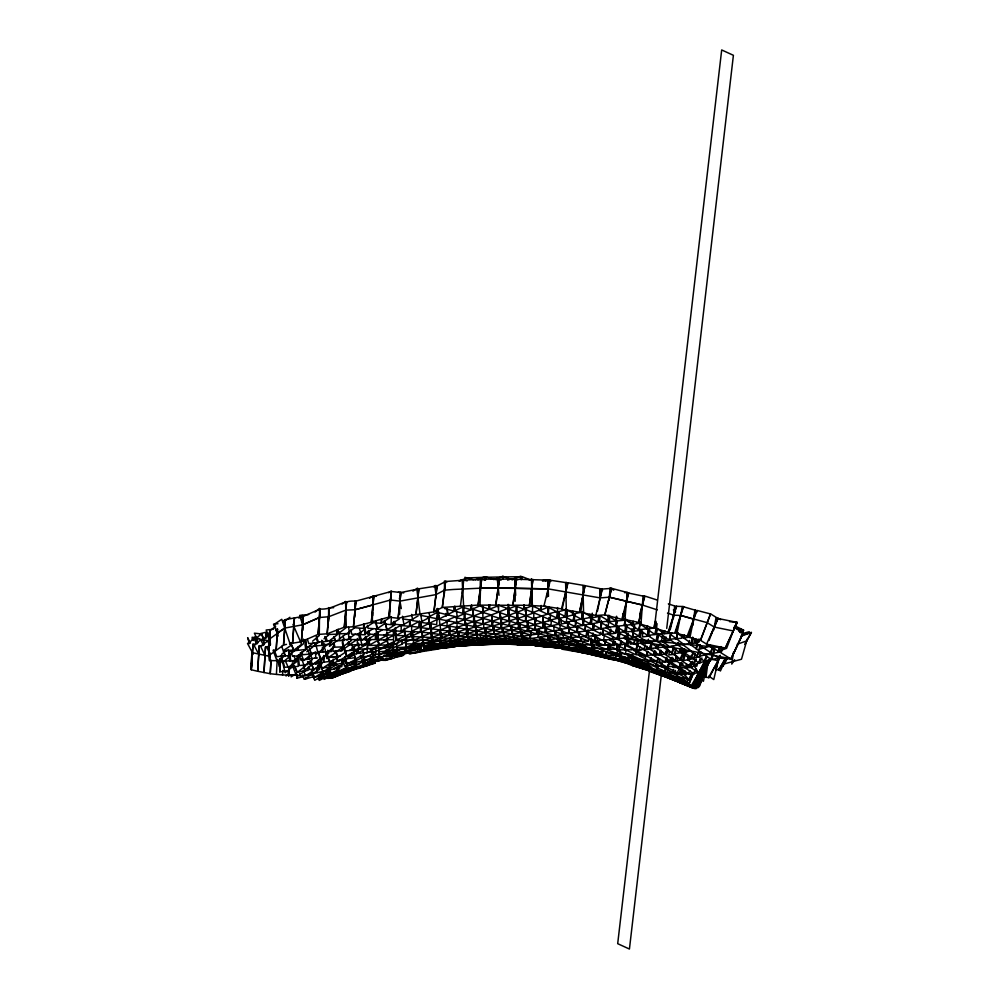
<?xml version="1.0" encoding="UTF-8"?>
<svg xmlns="http://www.w3.org/2000/svg" width="999" height="999" viewBox="0 0 999 999"><rect width="100%" height="100%" fill="white"/><g stroke="black" fill="none" stroke-linecap="round" stroke-linejoin="round"><path stroke-width="1.5" d="M378.184 657.08L378.184 660.139L374.238 661.163M393.843 641.395L393.843 644.467L402.747 640.571M411.638 631.518L411.638 635.963L420.442 632.08L420.467 621.69M473.938 615.646L473.926 621.753L464.547 619.605L464.56 613.486L464.51 619.592L455.969 622.901M455.057 617.394L464.51 619.592L464.547 613.486M476.161 630.157L476.148 634.752L467.457 637L467.457 632.404L467.42 636.987L458.553 639.148L458.566 636.088M478.159 639.16L478.159 642.207L468.631 641.808L459.69 643.381L459.677 638.811M484.802 630.943L484.802 627.896M489.81 604.845L489.81 609.427L480.494 606.181M500.012 612.3L499.999 618.418L490.771 615.609M393.556 630.381L393.531 639.71L387.425 639.685M458.042 631.505L458.029 636.101L476.773 637.861L476.81 630.219M478.821 639.198L478.958 642.245L495.791 639.772L495.804 636.713M517.17 612.487L517.157 618.606L526.148 621.603M535.214 618.369L535.202 624.387L543.056 622.377L543.081 616.358M550.412 639.51L550.412 642.557L542.145 642.794M483.241 617.682L483.229 623.738L492.457 625.874L492.482 621.341M328.571 621.366L328.634 607.579M366.046 637.337L366.034 640.396L374.55 635.227M393.756 641.296L393.731 644.367L384.802 648.276M395.479 652.247L395.467 655.307L391.108 656.53M440.084 637.699L440.072 640.709L430.681 640.521M485.489 631.343L485.464 635.913L494.043 634.065L494.08 629.495L494.08 634.153L503.496 635.801L503.521 631.218M486.238 635.739L486.226 638.798L494.917 637.312L504.408 638.673L504.433 635.614M523.938 604.67L523.901 609.153L515.122 605.794M535.189 618.618L535.152 624.75L526.123 621.653M553.758 643.256L553.733 646.303L534.84 644.517M393.731 641.308L393.706 644.367L387.662 644.567M410.302 620.204L410.264 626.161L418.831 621.665M515.159 601.323L515.347 578.933L517.844 579.895M540.571 637.499L540.546 640.571L550.299 642.694L550.324 639.622M384.952 653.284L375.836 654.445L375.911 648.426M523.888 604.67L523.851 609.153L531.618 605.968L531.805 579.108L529.22 580.169M548.164 591.932L548.264 579.72L550.986 581.143M557.579 607.567L557.529 612.137L548.026 607.192M493.231 625.849L493.181 630.431L502.472 632.33L502.522 627.747M501.648 623.563L501.598 628.109L510.839 630.319L510.889 625.774M508.004 607.966L507.879 615.609L515.846 612.662L516.021 606.555M518.069 617.569L518.006 623.601L527.085 626.385L527.135 621.865M592.832 640.384L592.794 644.892L600.749 644.917M505.282 637.787L505.244 640.846L514.96 642.032M348.389 642.02L348.351 645.092L357.317 644.655L357.417 638.511M458.391 636.013L458.354 639.06L467.769 639.622L467.819 636.575M477.31 637.237L477.272 640.297L468.394 641.845M395.317 652.122L395.279 655.232L404.133 652.822M457.242 627.609L457.18 632.155L475.886 634.577L475.936 631.543M511.913 626.585L511.8 634.19L520.092 632.667L520.142 629.632M540.422 637.387L540.372 640.446L532.105 641.008M554.944 632.542L554.895 635.626L564.497 638.698M458.266 631.53L458.279 639.123L448.863 638.548M474.55 620.491L474.438 626.56L483.728 628.396L492.195 625.936L492.282 621.378M493.131 625.811L493.044 630.394L484.515 632.517M522.465 636.238L522.415 639.285L532.042 641.021L523.464 641.545L513.823 640.072L513.886 637.012M543.394 641.608L543.344 644.667L534.64 644.542M337.462 630.069L337.387 634.64L329.32 640.896M447.04 624.587L447.102 621.59M483.728 628.396L483.803 623.838M525.986 615.297L525.874 621.316L533.741 618.993L533.853 612.974M508.878 614.897L508.741 620.941L517.794 623.651L517.932 617.594M523.576 638.486L523.426 641.558L533.154 643.081L541.583 642.844L541.683 639.785M465.097 618.556L464.96 624.612L473.526 621.603M502.385 627.659L502.285 632.217L510.626 630.357L510.726 625.799M542.857 616.608L542.719 622.739L533.691 619.343M588.411 630.257L588.274 636.238L596.066 635.489M440.259 640.446L440.184 643.506L432.692 645.429M449.75 640.409L449.675 643.468L440.184 643.506L440.297 640.459L440.334 643.531L449.338 641.296M471.728 605.019L471.615 609.502L480.032 605.744L480.694 578.858L477.872 580.119M473.676 615.534L473.538 621.69L482.842 623.851L482.992 617.757L482.767 623.826L491.183 621.078M554.857 630.981L554.745 635.601L545.379 632.704M391.308 616.783L391.108 624.175L399.463 618.881M508.828 614.997L508.678 621.103L516.72 618.568M532.629 605.219L532.442 612.662L540.159 609.84M562.787 631.106L562.712 634.103L570.641 633.154M365.06 630.232L364.935 634.777L355.681 634.477M393.643 644.605L393.569 647.652L402.535 644.055M399.588 614.435L400.187 592.257M364.086 624.113L363.961 628.671L372.427 623.214L372.527 620.179M410.027 620.229L409.852 626.198L419.268 627.235L419.443 621.266M457.043 624.637L456.93 632.205L465.584 629.358M523.451 638.511L523.364 641.57L505.993 642.582M372.664 615.621L372.752 612.587M372.889 608.029L373.251 595.879L369.605 598.226M456.231 627.759L464.822 624.612L464.997 618.543M492.132 621.428L491.995 625.998L501.211 628.171L509.515 626.011L509.652 621.44M518.881 622.502L518.693 628.621L509.527 626.111M419.43 621.478L419.23 627.547L410.577 631.805M474.375 620.479L474.188 626.535L464.822 624.625M498.688 604.657L498.439 612.137L506.555 608.953M446.041 616.333L446.153 613.324M524.487 640.234L524.375 643.294L533.041 643.094L543.006 644.68L543.106 641.62M354.895 614.285L355.394 600.674M440.047 640.421L439.935 643.468L430.482 643.556M458.566 638.373L458.454 641.408L448.976 641.121M489.298 604.82L489.135 609.39L480.781 612.749M634.565 625.149L634.328 631.218L642.12 630.219M401.323 625.037L401.074 631.081L409.627 626.423L409.877 620.379M456.893 627.522L456.718 632.042L447.377 630.918M517.694 617.644L517.445 623.713L525.437 621.478L525.686 615.396M626.698 625.911L626.46 631.942L634.278 631.093L634.465 626.56M364.885 629.507L364.685 634.178L373.077 628.708M489.223 604.807L489.035 609.39L497.415 606.106M512.499 637.587L522.09 639.385L522.202 636.313L521.977 639.385L530.307 638.561L530.432 635.489L530.219 638.536L539.872 640.559L540.009 637.487M550.486 614.273L550.224 620.242L559.428 624.138L559.69 618.169M498.014 592.37L498.613 578.646L495.804 579.732M524.35 640.247L524.213 643.319L514.423 642.12M548.039 635.139L547.814 639.735L538.299 637.474L530.244 638.548L520.704 636.45L520.929 631.743M530.244 638.548L530.382 635.476M541.47 639.81L541.321 642.869L531.568 641.083M542.957 641.633L542.819 644.692L552.959 646.365L553.109 643.306M558.379 612.674L558.104 618.831L567.295 623.064M618.843 626.673L618.568 632.667L628.084 638.011M365.447 636.563L365.297 639.685L356.193 639.735M381.606 618.856L381.393 623.276L372.177 622.677L373.376 596.153L376.461 596.353M538.548 632.891L538.336 637.499L538.523 632.879M628.146 636.513L628.296 633.516M409.79 620.304L409.503 626.323L400.124 625.386M462.987 607.367L462.699 613.398L471.128 609.665L471.353 605.144L471.091 609.74L461.725 606.967M462.412 593.356L463.111 579.732L467.145 580.918M509.403 621.428L509.165 625.986L517.27 623.751L517.582 617.657M410.864 633.291L410.701 636.313L401.848 640.234M549.65 639.647L549.487 642.732L559.502 644.979L559.665 641.907M354.657 617.22L355.544 600.774M363.748 623.913L363.511 628.396L354.096 627.697M381.518 618.918L381.281 623.351L389.573 617.769L391.021 591.108L388.636 592.719M545.054 628.034L544.805 632.654L535.539 629.72L527.584 631.38L527.822 626.76L527.484 631.368L518.231 628.708L518.481 624.1M270.167 630.419L268.768 655.918L269.68 660.701L270.092 653.209M277.235 659.29L276.411 674.4L270.279 673.738L271.016 660.127L270.192 673.701L257.705 671.266L259.278 645.641L261.775 646.166M297.665 675.124L282.58 674.974L282.829 670.441M412.175 645.441L412 648.426L421.441 647.639L421.615 644.655L421.166 649.113L411.613 650.087L420.654 647.752M583.404 611.513L582.991 618.955L590.996 617.295M288.798 675.262L289.048 670.716M329.67 643.381L329.495 646.39L337.637 640.234M498.251 607.867L498.426 604.832M547.827 636.75L547.652 639.822L557.442 642.332L557.717 637.712M565.496 597.702L566.371 582.367M593.93 623.975L593.593 629.919L584.253 625.274M265.497 646.94L263.986 672.577L265.522 646.952L267.994 647.389M297.14 675.162L296.965 678.184L303.996 676.523M327.959 627.147L329.133 607.879L333.703 607.667M336.9 629.695L336.626 634.14L327.51 634.552M636.813 651.773L636.625 654.795L644.218 655.444M666.083 637.075L665.896 640.022L657.704 634.34M288.174 670.941L279.745 671.852L279.62 658.928M279.745 671.852L280.582 658.353M297.078 675.162L296.89 678.184L296.79 674.337M402.098 640.546L401.898 643.506L410.851 639.909M593.793 623.975L593.381 629.919L601.048 628.621L601.573 621.191L601.148 628.633L610.614 633.603L610.901 629.133M255.544 644.755L253.022 644.155L251.323 669.78L257.605 671.266L259.328 645.641M601.585 621.203L601.073 628.646L608.841 627.36M269.955 653.171L269.43 660.639L278.234 660.664L279.146 666.395M375.224 651.573L375.012 654.545L372.015 654.957M392.807 652.16L401.773 649.125L392.532 650.062L393.019 644.105M437.3 615.646L436.663 624.662L427.21 623.226M630.519 641.158L630.307 644.155L637.462 643.556L637.687 640.559M253.084 644.155L251.211 669.792L251.448 667.157M594.33 645.304L594.118 648.314L585.951 647.764M597.564 637.412L597.352 640.384L605.157 640.072M642.807 632.292L642.482 636.912L649.912 635.938M633.428 621.478L633.204 624.45L641.058 622.839L643.069 596.128M535.489 625.112L535.139 629.72L543.019 628.021L543.493 621.865L543.019 627.971L533.866 624.762M551.398 619.83L550.948 625.811L558.841 624.188L559.303 618.194M612.949 636.5L612.724 639.485L620.154 638.698M251.074 663.898L252.135 650.324L251.361 667.157L252.535 652.072M527.484 626.648L527.122 631.218L536.413 633.841L536.775 629.27M548.926 606.605L548.339 614.098L557.517 618.319L557.991 612.325M594.255 645.304L594.03 648.314L602.085 648.776M600.049 616.296L599.587 622.24L607.817 621.128L608.279 615.184M356.98 650.836L356.73 653.833L352.31 654.308M393.356 644.03L392.882 649.949L386.763 650.499M609.103 600.262L610.089 587.912L613.723 590.209M616.708 616.395L616.333 621.028L607.867 615.696M357.055 649.2L356.68 653.671L365.372 649.013M392.794 644.392L392.532 647.389L386.163 649.999M582.542 648.463L582.292 651.56L571.44 649.213M625.162 622.614L625.536 618.156M633.89 626.361L633.516 630.819L624.912 625.586M411.725 645.516L411.463 648.513L420.517 645.866M535.352 624.987L534.952 629.557L525.749 626.573M592.045 617.919L591.533 623.913L600.761 628.771L601.41 621.266M593.568 623.963L593.044 629.907L602.622 634.615L603.146 628.671M615.309 641.845L615.047 644.842L622.627 644.592M627.272 592.794L624.899 619.542L632.929 624.462L633.204 621.49M618.319 626.573L617.782 632.517L625.549 631.693L626.098 625.736M637.387 640.471L637.112 643.443L644.168 642.744M610.089 646.078L609.815 649.063L617.619 649.313L618.031 644.817M563.548 633.591L563.124 638.061L571.166 637.537L579.108 636.863L579.532 632.392M577.872 626.173L577.31 632.167L567.857 628.159L568.419 622.165L567.657 628.196L559.777 629.52L560.239 625.012M561.888 629.657L561.45 634.153L571.116 637.662L571.553 633.166M591.595 641.183L591.158 645.629L601.673 649.5M585.664 624.987L585.089 630.931L592.869 629.907L593.443 623.963M612.612 636.463L612.325 639.435L602.484 634.627L603.059 628.683L602.285 634.627L609.84 633.578L610.164 630.606M576.061 622.19L575.611 626.66L583.453 625.287L584.053 619.33M566.945 616.395L566.346 622.302L574.263 620.579L574.862 614.685M664.847 630.794L664.535 633.766L671.915 633.016M673.426 618.144L674.637 606.256M565.809 608.816L565.022 616.321L555.844 611.85M573.089 638.473L572.764 641.483L580.831 641.308L581.143 638.249L580.869 641.258L591.058 644.917L591.695 638.898M616.371 616.42L615.871 621.053L624.5 620.254M577.709 626.198L577.06 632.192L584.865 631.106L585.352 626.598M581.156 638.286L580.831 641.308L588.748 640.883L589.085 637.886M626.148 604.807L627.472 592.444L624.587 592.707M568.206 622.202L567.544 628.209L558.254 624.263M625.699 643.593L625.037 649.6L635.764 654.67L636.263 650.162M484.69 579.82L485.039 576.76L475.124 579.882M608.766 621.353L608.104 627.285L616.171 626.373L616.808 620.441L616.221 626.361L607.267 621.103M579.757 646.69L579.408 649.762L568.781 647.315L569.105 644.268L568.781 647.315L576.96 647.664M616.845 620.441L616.171 626.373L632.479 624.437L632.829 621.478M558.716 641.87L558.366 644.942L568.693 647.352L569.055 644.293M647.165 646.39L646.815 649.4L653.496 648.776M649.6 669.517L617.694 943.68L629.432 949.05L661.326 674.887M654.82 624.6L721.69 49.95L733.403 55.307L666.733 628.421M548.488 606.693L547.602 614.235L538.523 610.089M569.705 627.247L568.993 633.254L578.658 637.025L586.55 636.313L587.262 630.319M580.981 638.498L580.619 641.558L570.741 638.049M616.033 617.956L615.671 621.053L607.067 621.828M568.993 644.318L568.631 647.402L560.214 646.877M657.08 623.688L656.543 628.134L664.173 633.703L664.535 630.731M620.354 650.474L619.979 653.496L627.784 654.083M460.439 606.106L463.748 580.194L481.593 579.208L478.234 605.057L442.32 607.454L445.566 581.518L463.748 580.169M658.553 633.566L657.604 640.996L650.586 641.932M582.941 641.82L582.554 644.83L590.609 644.967L591.396 638.935M569.53 627.285L568.743 633.316L576.598 632.28L577.41 626.248M616.62 620.441L615.846 626.385L624.825 631.643L625.811 624.225M619.967 632.667L619.18 638.586L626.585 637.799L626.972 634.84M692.881 625.287L694.867 610.127L697.364 611.763M699.188 639.285L698.788 642.32L692.544 638.236M567.732 623.776L567.132 628.296L574.974 626.91L575.786 620.866M625.424 643.593L624.625 649.6L632.255 649.887M547.077 597.077L549.363 580.182L516.458 579.233L512.912 605.182L529.345 605.357L532.942 579.408L529.433 605.469L545.841 606.281M572.939 611.201L572.539 614.173L580.744 612.399L584.378 585.576M705.943 677.509L707.941 662.599M548.938 617.507L548.526 620.541L556.443 618.568L557.267 612.499M578.97 632.617L578.346 637.15L588.236 640.971L588.648 637.949M617.444 644.83L616.833 649.325L606.405 644.892M574.4 614.835L573.563 620.804L581.468 619.03L582.517 611.55M614.622 641.196L613.998 645.654L603.846 641.021M617.27 645.804L616.645 650.274L627.36 654.932M649.562 629.32L648.726 635.264L656.256 634.44L657.105 628.496M502.897 579.395L503.346 576.323L493.868 579.495M589.86 614.373L589.435 617.37L598.364 622.34L599.225 616.371M598.763 641.87L598.326 644.867L606.206 644.892M733.491 652.16L731.755 664.098L734.665 659.69M586.913 630.394L586.038 636.438L576.373 632.33M739.822 632.105L740.259 629.12L738.81 631.331M520.454 579.233L520.904 576.173L511.763 579.308M569.293 627.472L568.381 633.591L558.903 629.87M574.263 614.872L573.364 620.866L582.529 625.411L590.347 623.913L591.258 617.919M639.76 646.765L639.31 649.75L646.203 649.25L646.653 646.278M693.356 637.574L692.444 643.581L698.451 642.145L698.9 639.148M681.917 649.637L681.455 652.622L690.396 658.928L690.858 655.943M484.965 579.807L485.439 576.748L493.981 579.52M656.942 628.446L656.006 634.365L663.536 633.691L663.998 630.731M604.32 635.589L603.621 640.047L611.213 639.435M669.567 650.511L668.843 654.944L674.999 654.295L675.724 649.85M574.088 614.922L573.101 620.941L563.948 616.408M664.385 638.074L663.898 641.033L671.066 640.421M591.021 618.094L589.997 624.188L597.877 622.689L598.651 618.119M658.091 633.591L656.818 641.046L665.771 647.252M621.64 641.47L621.128 644.442L628.471 644.005L628.995 641.033M603.583 649.125L603.046 652.172L594.917 651.336M675.649 649.088L674.849 653.608L680.993 652.759L681.793 648.239M642.981 640.659L642.444 643.618L649.475 642.844M597.564 653.796L605.806 654.969L606.368 651.91L605.894 654.907L613.96 656.006M667.107 658.341L666.558 661.4L672.714 661.226L673.264 658.166M608.816 645.504L607.991 649.974L618.731 654.27M617.057 627.347L615.983 633.191L608.391 634.265M632.142 628.683L631.605 631.618L640.371 637.025L641.445 631.143M606.393 651.823L605.831 654.869L594.742 651.373M681.68 648.164L680.831 652.659L687.025 651.61M595.953 636.7L595.117 641.096L585.189 636.863M713.673 630.119L716.008 617.919M700.336 644.68L699.437 649.238L705.506 647.514M692.782 637.412L691.595 643.344L685.289 644.555M597.452 611.163L601.96 589.06L584.952 585.664L579.595 612.212L596.54 615.584M633.478 633.503L632.579 637.911L625.149 638.673M633.466 658.266L632.854 661.313L640.734 662.612M656.256 652.21L655.644 655.207L661.975 654.62M682.454 606.555L677.022 633.166L684.078 638.074L690.047 636.95L695.491 610.364M684.078 638.074L684.69 635.127M684.989 654.62L683.778 660.476L689.335 659.552L689.947 656.618M597.627 642.632L597.002 645.579L607.504 649.8L608.441 645.379M647.577 625.761L646.965 628.721L654.957 628.059L656.206 622.165M699.138 649.637L700.074 645.229M700.649 669.655L705.207 668.893L707.317 663.536M640.634 622.352L639.06 629.757L656.043 640.908L657.642 633.503M645.504 657.217L644.892 660.114L629.295 658.091L629.944 655.057M591.47 648.9L592.095 645.966M656.78 662.562L656.156 665.459L663.548 666.545M659.914 659.103L659.278 662.1L665.796 662.037L666.758 657.542M606.768 624.912L606.143 627.809L615.421 632.991L616.995 625.761M644.305 596.153L638.561 622.802L646.828 628.758L647.464 625.799M707.08 664.51L703.408 681.281L700.936 679.77M633.391 632.592L632.392 637.037L623.151 631.63M641.146 630.244L639.81 636.163L632.392 637.037L633.329 632.604M666.495 658.079L665.821 661.088L676.785 667.332M740.321 632.13L740.996 629.158L734.115 628.059M593.006 632.979L592.345 635.876L600.049 635.102L600.711 632.217M647.327 625.836L646.665 628.808L654.77 634.39L656.106 628.458M619.093 631.443L617.357 639.023L607.654 633.965M684.365 635.089L683.703 638.036L691.133 643.244L692.482 637.35M605.694 640.584L604.645 645.129L612.412 645.079L613.461 640.521M620.941 640.809L619.917 645.217L609.802 640.222M668.131 668.968L667.432 671.99L674.837 673.463L675.536 670.441M718.943 657.205L713.786 679.557L709.228 676.423M485.364 580.169L486.038 577.297L504.058 576.898M658.853 644.805L658.166 647.739L648.788 641.67M640.384 622.414L638.623 629.857L646.453 628.87L647.165 625.886M656.306 663.099L655.594 666.108L644.293 660.801M595.604 635.189L594.205 641.033L604.395 645.391L605.444 641.021M655.856 622.09L654.445 627.959L669.455 632.767M485.427 580.157L486.126 577.26L467.457 577.909M648.588 661.276L647.889 664.185L636.588 659.24M670.167 629.845L675.873 606.368L668.343 603.883M714.834 648.751L713.736 653.284L721.603 651.673L722.352 648.638M682.579 669.417L681.505 673.801L674.737 672.814M627.971 659.702L627.247 662.637L610.302 658.94M715.958 669.78L718.98 657.717M624.974 635.489L624.238 638.386L634.04 643.905L634.777 641.008M655.606 651.685L654.47 656.168L665.022 661.962L666.171 657.479M695.217 653.683L694.118 657.991L699.962 656.505L700.699 653.633M671.178 633.428L669.667 639.31L677.697 645.304L678.446 642.369L677.634 645.304L684.24 644.38M689.11 656.743L688.348 659.69L693.93 658.478L695.079 654.058M619.018 630.381L616.77 638.973L626.81 644.305L627.934 640.009M641.683 640.496L640.908 643.431L650.686 649.325L651.847 644.929M677.996 657.404L677.21 660.376L682.854 659.765L684.44 653.821M626.323 649.874L625.174 654.183L632.904 654.795M521.103 579.582L521.878 576.698L504.333 576.898M662.112 631.48L661.313 634.402L669.155 640.159L670.741 634.328M672.14 657.255L670.928 661.725L676.81 661.413M616.62 654.432L615.421 658.828L604.158 655.169M700.948 651.76L699.712 656.243L706.093 654.632M621.053 654.258L620.254 657.155L628.146 658.179L628.945 655.282M661.563 651.46L660.751 654.42L666.982 653.97L668.219 649.537M634.615 640.434L633.791 643.406L643.93 649.225L645.179 644.767M670.941 633.403L669.318 639.26L676.298 638.636L677.934 632.779L676.198 638.673L683.828 644.392M707.005 665.009L705.207 668.893M747.227 638.96L741.495 659.228L722.364 664.447M682.854 663.498L681.63 667.819L687.162 667.582L687.986 664.697M640.671 629.32L638.623 636.425L647.652 642.095L648.476 639.248M676.261 606.356L668.668 632.817L676.123 638.698L677.821 632.817M714.31 648.501L713.036 652.959L705.906 654.507M679.957 649.338L679.108 652.26L671.665 646.965M639.785 613.985L644.992 596.091L657.217 600.037M655.631 620.779L653.446 628.234L637.187 622.926M687.724 664.972L686.862 667.906L692.032 667.245M618.006 649.612L616.695 654.008L627.659 658.416L628.97 654.008M620.629 654.445L619.755 657.379L630.993 661.638L632.305 657.242M688.473 656.73L687.587 659.677L696.803 666.246L697.689 663.299M627.335 640.084L626.023 644.392L636.425 650.112L638.186 644.355M662.737 636.301L661.413 640.646L669.904 646.84M652.01 642.544L650.212 648.426L656.842 647.814M398.276 641.233L397.377 644.143L392.794 644.268M521.328 579.557L522.215 576.673L530.731 580.057M652.871 668.831L651.947 671.79L629.145 664.323M685.489 649.238L684.565 652.16L690.846 650.961M681.518 669.53L680.107 673.95L686.325 674.575M651.373 657.866L650.461 660.714L657.504 661.188L658.428 658.329M682.941 635.202L681.992 638.174L675.486 638.885M674.175 647.34L672.227 653.234L663.049 647.065M649.587 667.507L648.601 670.441L640.034 667.906M701.261 680.943L706.518 665.297M663.823 644.33L662.874 647.14L656.281 647.914M702.609 668.006L695.641 688.673L683.928 684.078M647.602 652.372L646.603 655.319L653.271 654.932L654.77 650.511M698.064 673.264L693.081 687.999L683.903 684.04M654.645 650.824L653.209 655.044L642.844 649.2M637.662 644.28L635.651 649.999L646.253 655.719L647.764 651.435M639.984 652.584L638.973 655.444L646.203 655.794M647.727 651.485L646.178 655.856L656.88 661.326L657.891 658.453M656.955 645.204L655.956 648.014L665.584 654.058L667.582 648.426M651.198 643.181L649.175 648.913L659.19 654.795L660.714 650.499M660.801 650.174L659.303 654.37L669.68 660.564L670.691 657.767M666.545 667.682L664.997 671.99L657.255 670.304M698.513 687.562L708.553 659.565M650.774 657.929L649.75 660.789L660.951 666.333L661.987 663.461L660.888 666.171L672.627 672.277L673.676 669.442M699.65 686.013L709.203 659.402M669.817 661.5L667.694 667.344L660.814 666.683M719.73 667.482L718.843 669.917L725.674 657.954L718.968 669.917L716.271 669.63M666.545 667.382L665.009 671.603L677.11 677.584M695.604 639.26L694.567 642.095L702.509 647.277M657.492 670.354L656.455 673.151L668.381 677.971M692.881 661.201L690.721 666.995L695.566 665.933M673.701 647.227L671.515 653.059L681.043 659.44L683.778 652.147M689.572 640.521L688.523 643.319L696.403 648.788L697.989 644.58M669.692 661.4L667.519 667.195L656.48 661.463M695.704 638.723L694.617 641.633L700.624 640.184L710.489 613.935L697.065 610.426L686.912 636.825L700.399 640.272L707.454 644.655M699.937 683.803L707.354 664.073L699.625 683.691M666.633 650.087L664.997 654.395L675.012 660.726L676.66 656.418M721.066 646.553L719.417 650.898L726.61 648.339L736.563 622.265M673.201 670.167L672.14 672.976L684.29 679.37M681.043 668.269L678.908 673.826L667.282 667.394M696.565 688.486L705.194 666.021L696.228 688.398L673.488 679.957M709.852 658.915L718.144 660.676L719.08 658.216M723.251 666.033L726.535 657.492M661.912 670.391L660.839 673.189L672.914 678.583M700.411 640.272L710.601 613.886L717.657 618.281L709.065 640.484M669.33 661.925L667.632 666.296L674.075 666.745M715.546 667.32L719.38 657.454L716.545 664.485M676.71 655.956L675.087 660.114L685.489 666.87L686.575 664.098M681.743 662.474L679.582 668.006L690.371 674.737M693.631 672.739L689.173 683.853L681.056 681.106M698.888 685.988L709.527 659.415M661.713 670.192L660.589 672.951L668.656 675.149L669.755 672.389M666.058 667.145L664.372 671.303L652.634 665.584M702.896 667.644L694.392 688.586L684.839 684.14M709.24 675.836L708.528 677.597L719.904 657.567M718.144 660.676L718.855 658.915M697.602 687.487L709.015 659.602M722.801 665.971L726.298 657.467M684.215 648.688L683.041 651.51L691.37 657.654L693.693 652.022M693.531 672.689L688.935 683.728L676.335 677.222L677.484 674.462L676.236 677.185L683.691 679.083M697.439 644.367L695.691 648.501L703.621 654.145M712.537 648.476L710.801 652.609L701.81 646.803M698.9 651.835L697.127 656.031L689.235 650.187M710.863 634.964L718.056 618.244L720.679 619.68M713.174 655.519L711.4 659.615L703.558 654.008M720.217 646.977L718.406 651.161L706.655 644.717M703.383 663.973L693.231 687.362L680.531 680.943M682.354 653.97L679.932 659.527L689.859 666.221L691.683 662.062M680.918 663.111L679.083 667.307L668.343 660.626M680.756 663.348L678.87 667.619L672.939 667.357M693.493 651.673L691.071 657.142L699.462 663.398L701.897 657.929M698.751 651.548L696.94 655.644L704.844 661.563L706.668 657.454M726.123 658.266L720.404 670.991L718.206 669.118M712.125 648.488L710.252 652.634L719.068 658.353M719.917 646.84L718.019 650.973L731.056 659.09L743.119 632.941L733.965 627.235M720.179 655.394L718.905 658.116L730.993 658.903L743.144 633.041L740.097 632.517M743.144 633.104L731.006 658.778L627.597 638.723M712.599 655.519L710.651 659.627L718.756 658.179L720.054 655.444M706.842 656.068L704.208 661.525L710.514 659.602L712.499 655.506M690.272 663.348L688.91 666.108L699.25 673.363L705.394 660.976M700.624 659.228L698.601 663.311L703.97 661.475L706.68 656.031M694.617 684.577L706.293 661.301L705.007 660.988M679.982 667.32L677.185 672.876L689.447 680.194L692.956 673.264M684.864 670.441L683.478 673.164L688.823 673.538M710.064 659.103L705.831 667.282L710.102 659.128M701.648 676.423L710.826 658.716M696.266 659.303L693.443 664.71L698.189 663.186L700.324 659.128M697.589 683.391L709.74 660.289L708.279 661.163L696.852 682.891L708.291 661.163L706.48 661.375L697.165 679.02M705.719 660.426L692.145 686.176L683.279 682.604M719.804 657.529L709.078 677.759L703.558 676.598M689.884 670.629L688.436 673.314L693.768 673.351L695.953 669.318M744.767 644.442L751.236 632.442L741.533 635.152M696.078 659.178L693.156 664.51L698.651 672.827L705.232 660.814M698.813 680.581L711.026 658.803L701.435 676.335M725.286 662.062L727.472 658.066M695.891 669.268L693.693 673.276L698.601 672.864L705.207 660.826M692.632 672.864L688.91 679.545L682.042 677.647L687.037 682.142L688.548 679.482M690.809 675.499L692.319 672.851M724.974 661.975L727.235 658.004M745.429 643.094L751.46 632.492L740.634 636.338M692.532 672.764L688.748 679.382L682.692 672.702M688.236 679.357L686.663 681.992L691.246 685.676L706.168 660.689M315.097 612.1L319.568 608.403L319.268 635.639L312.587 641.171M298.863 618.119L302.197 615.409L302.972 630.232M295.929 649.874L303.671 643.568L303.434 639.123M323.976 638.836L328.509 635.152M298.264 655.581L306.094 649.225M287.974 656.056L295.716 649.8M292.295 661.987L300.137 655.644M313.436 642.832L305.594 649.15L305.17 644.68M306.818 651.798L312.487 647.277M311.613 654.233L303.671 660.551L300.936 653.296M289.623 667.207L297.59 660.901L297.39 656.468M312.425 647.027L319.255 641.658M305.394 666.033L297.315 672.364L294.293 665.459M316.571 653.97L324.588 647.689L323.876 643.231M346.266 634.278L354.395 627.896M307.567 657.916L314.473 652.572M275.687 626.286L270.279 630.456L268.544 655.844L283.629 645.017L285.289 619.617L282.767 621.228M269.705 638.91L270.192 641.383L269.705 638.91L284.74 628.084L302.685 624.8L319.468 617.482L328.596 616.77L345.816 610.139L355.057 609.74L390.534 599.999L399.95 601.123L436.014 594.592L444.493 590.159L453.558 589.46L489.323 587.762L548.189 588.886L600.149 597.902L609.34 597.177L642.394 605.032L657.33 609.889M331.78 641.308L323.713 647.527L323.376 644.567M342.095 604.108L345.567 601.448L346.303 627.534L338.224 633.741L338.087 629.133M281.581 654.37L287.075 650.187M283.304 622.277L289.922 617.257M262.35 639.835L268.032 635.551M338.861 639.248L345.891 634.053M304.67 670.167L310.539 665.846L309.503 661.513M342.744 646.89L350.999 640.946L350.499 637.974M346.878 640.047L355.169 634.203M334.84 652.747L343.119 646.902M270.554 644.642L266.808 647.265L269.443 652.871M357.205 634.752L365.522 628.958M315.634 664.248L323.963 658.491L323.801 655.519M253.084 638.236L255.632 636.475M335.14 652.921L326.81 658.641L325.886 654.145M286.014 675.986L288.236 674.475M291.159 676.885L294.605 674.575M277.247 633.079L284.74 628.084M357.093 639.56L348.688 645.129L348.676 642.045M340.871 650.774L349.263 645.204L349.151 642.107M311.251 674.712L319.668 669.143L318.581 664.797M337.287 657.517L345.741 652.072L344.867 649.1M321.965 672.514L330.457 667.22L329.408 664.385M328.559 665.059L333.404 662.037L333.179 659.04M267.994 632.479L265.722 633.878L265.659 638.536L265.796 633.853L268.531 634.19M741.083 631.768L743.656 630.182L742.145 632.829L743.543 630.157L735.202 626.011M351.561 648.339L356.431 645.342M373.888 634.939L382.355 629.782M412.899 591.121L417.719 588.236L417.957 600.474M409.827 620.804L418.256 615.784M323.239 675.249L314.76 680.307L311.676 673.376M319.555 676.223L328.072 671.203L327.397 668.294M343.281 660.701L351.848 655.694M327.06 670.341L335.602 665.359L335.052 662.412M391.895 630.469L400.374 625.536M331.905 664.51L340.459 659.54M401.548 625.736L410.027 620.854M350.149 654.507L357.53 650.262M356.855 649.899L365.497 644.992M383.841 635.489L392.407 630.619M318.069 678.733L326.636 674.013L326.173 670.941M433.479 586.738L435.914 585.426L436.039 597.652M427.709 617.544L436.201 612.936L436.176 609.877M334.128 668.918L342.707 664.273L342.282 659.752M420.616 622.165L429.133 617.607M404.62 630.931L395.966 635.464L395.017 629.47M370.217 649.737L378.958 645.167L388.062 644.904L387.013 639.023M383.953 640.322L392.669 635.789M378.072 645.454L386.813 640.921M346.865 667.157L338.324 671.54L337.45 668.668M354.657 661.338L360.839 658.229L360.452 655.232M339.185 671.365L330.644 675.661L328.634 669.954M366.333 653.184L375.112 648.863M446.765 615.222L438.249 619.355L437.55 608.653M414.198 631.68L405.469 635.926L404.707 631.405M446.153 615.209L454.645 611.138L464.198 613.673M337.862 672.702L329.395 676.76L327.397 669.442M387.162 644.904L396.004 640.696L394.667 630.406M337.35 672.627L345.866 668.631M324.051 679.395L327.972 677.559M459.69 581.043L462.137 579.907L463.661 606.618L455.119 610.589L454.857 606.143M347.04 669.23L355.619 665.234L354.77 662.374M371.978 653.121L374.488 651.96M374.637 651.985L383.479 647.989M302.685 624.8L319.468 617.482M448.489 621.128L431.168 628.783L430.532 622.677L431.83 633.453L449.263 626.423M348.127 670.679L339.722 674.4L338.761 671.54M455.881 617.407L464.373 613.673M705.669 647.627L710.764 645.379M332.754 677.884L341.146 674.2M347.39 670.104L355.869 666.408L354.982 663.473M445.891 620.841L454.433 617.132M370.429 657.292L375.424 655.132M337.038 675.461L343.668 672.627M388.124 650.936L379.295 654.67L378.534 650.187M349.887 670.254L353.858 668.593M545.317 580.943L547.839 579.907L548.476 596.366M548.888 606.83L541.346 609.914L532.392 606.006L531.418 579.083M481.618 612.774L473.239 616.196L473.164 608.553M347.739 670.541L353.321 668.269M447.015 626.086L455.606 622.602M332.093 677.409L338.661 674.75M464.547 619.592L473.002 616.183M338.873 674.937L330.582 678.259L329.832 675.374M420.841 636.925L429.732 633.453M354.608 668.069L363.112 664.735L362.187 660.239M340.859 673.351L345.042 671.715M370.979 661.513L379.682 658.141L379.195 655.107M515.959 612.687L523.801 609.627M342.657 673.801L351.898 670.229M512.037 579.944L514.735 578.908L515.709 595.367M388.811 654.382L379.995 657.767L379.183 653.309M507.967 604.445L508.229 608.928L516.333 605.844M383.941 653.658L392.844 650.274M331.818 676.96L327.909 678.446L327.547 675.386M352.56 670.179L361.825 666.645M458.603 627.934L449.962 631.193L431.193 628.783M328.971 677.984L331.68 676.972M489.747 615.509L497.989 612.437M396.466 645.841L397.19 650.399L415.222 643.806M341.596 673.388L345.517 671.94M412.799 643.194L420.492 640.359M481.63 618.481L489.972 615.409M482.979 618.681L474.537 621.765L474.338 615.646M366.621 665.534L349.213 671.266M340.746 673.726L346.241 671.74M340.547 674.824L331.543 678.084L330.544 675.224M458.891 580.981L466.034 578.421M365.971 665.559L374.475 662.499M533.966 612.837L526.198 615.621L525.749 608.116M422.664 640.671L440.547 634.353L449.887 635.227L449.587 630.631M737.212 644.243L746.678 640.883M525.187 615.958L517.295 618.606L517.257 612.487M342.482 673.925L350.562 671.228M401.873 649.313L409.615 646.753M387.699 654.095L392.794 652.409M412.999 646.291L422.04 643.331M483.841 623.925L475.324 626.685L475.187 622.102M458.266 632.392L440.634 638.011L440.422 633.416M377.06 661.425L382.48 659.665M366.708 665.846L375.137 663.136L374.213 660.302M373.851 661.425L378.122 660.064M336.775 674.55L327.809 677.422L326.71 671.353M507.604 580.107L510.264 579.27M386.813 656.518L395.604 653.746L395.504 650.774M532.467 619.03L540.259 616.608M539.922 616.52L547.752 614.148L548.576 606.643L547.652 614.173L555.619 611.888M414.685 648.526L396.778 653.858L396.491 650.861M358.067 668.518L367.17 665.759M305.557 679.02L314.123 676.448M468.144 633.528L459.428 636.126L459.09 631.53M400.412 655.169L404.52 653.945M318.331 678.633L327.123 676.023L326.361 671.44M366.496 664.81L373.064 662.861M484.14 628.533L475.574 631.006L475.549 626.423M432.979 643.344L423.926 645.966L423.613 642.944M337.674 672.677L346.578 670.129M430.307 643.181L439.323 640.609M374.388 661.051L377.21 660.252M409.24 651.76L394.817 655.294M391.683 657.966L383.079 660.389L382.305 657.467M343.931 670.891L352.897 668.368M449.463 638.586L458.341 636.126L458.191 631.518M556.68 612.237L564.81 609.977M374.675 661.201L378.683 660.089M449.65 638.311L440.671 640.771L440.584 637.762M404.707 652.434L413.648 649.999M743.368 633.329L749.275 631.718M385.027 660.476L394.468 657.916M355.057 609.74L372.977 604.994M542.432 580.931L545.042 580.232M355.045 668.019L364.111 665.596L363.087 661.113M365.921 665.359L375.062 662.936M502.647 628.196L494.243 630.381L494.03 625.799M318.356 676.023L326.998 673.788L326.486 670.754M551.073 620.279L543.206 622.29L543.181 616.308M355.744 666.395L346.878 668.656L346.004 665.721M391.458 656.068L403.808 653.309M476.96 630.119L477.222 634.69L485.839 632.479L485.576 627.909L485.789 632.504L476.473 630.968M339.348 671.328L348.176 669.105M383.891 660.414L392.382 658.266L391.633 655.307M259.478 633.853L266.296 632.155M385.889 658.853L380.544 660.177L380.157 657.117M372.202 663.086L374.95 662.412M373.888 661.912L380.881 660.227L380.582 657.13M536.063 624.525L528.134 626.46L527.922 621.915M390.621 657.017L397.402 655.381M459.453 639.185L450.499 641.333L450.349 638.261M354.533 665.396L359.028 664.323M416.908 651.81L425.874 649.7M397.739 655.419L407.33 653.196M404.433 653.134L410.377 651.785M374.588 660.252L377.21 659.652M425.399 649.45L434.44 647.427L444.006 646.728M424.95 648.051L434.49 647.389L443.531 645.379L443.119 642.332M405.032 653.009L409.19 652.097M394.792 657.504L401.91 655.943M350.549 664.585L356.468 663.299M326.061 670.741L317.445 672.614L317.045 669.617M329.133 670.092L337.824 668.206L336.501 663.86M489.285 635.826L480.606 637.712L479.982 634.677M552.335 625.886L544.467 627.584L544.455 623.076M334.528 668.156L341.833 666.595L341.708 663.486M403.933 653.309L385.939 656.905M442.757 645.479L451.785 643.543L451.511 640.471M308.529 674.625L317.058 672.814L316.72 669.792M469.33 639.735L460.427 641.595L460.214 638.536M419.667 651.435L422.452 650.849M353.346 664.372L344.493 666.208L343.344 660.127M308.604 674.425L300.112 676.186L299.762 673.189M569.255 622.365L561.338 624L561.063 619.555M286.488 644.38L283.466 644.979L285.364 619.63L303.309 616.321L301.436 641.745L292.582 643.206L294.43 617.794L292.52 643.169L289.51 643.781M403.933 653.358L408.354 652.497M430.981 648.176L438.474 646.728M426.036 650.424L435.015 648.701M444.043 646.728L453.034 645.029M378.571 657.404L383.853 656.418M600.474 616.208L592.357 617.732L592.27 613.161M404.208 653.458L409.727 652.422M418.044 651.985L423.588 650.948M396.69 656.605L403.708 655.307M296.84 674.275L288.499 675.811L288.162 671.003M329.258 665.696L333.591 664.922M354.657 661.8L345.879 663.386L345.092 660.514M394.642 654.994L404.108 653.309M504.183 635.789L495.629 637.312L495.529 634.253M333.416 664.872L342.145 663.324L341.933 660.302M373.301 658.978L364.36 660.539L362.987 656.168M452.347 645.092L461.376 643.506M437.837 648.501L447.552 646.79M375.149 657.142L379.707 656.355M372.739 658.041L378.758 656.992L378.396 653.983M554.395 630.869L546.503 632.242L546.328 627.734M428.034 649.375L430.994 648.875M353.584 662.612L362.462 661.088L361.551 656.593M409.215 653.883L418.793 652.247M561.863 629.495L553.958 630.806L553.896 626.311M410.027 653.571L418.768 652.135M433.928 648.438L436.9 647.951M418.569 652.11L437.1 649.175M303.896 671.028L308.142 670.341L307.842 667.332M419.955 650.486L422.727 650.049M384.103 655.469L393.381 654.033M548.364 636.263L539.048 633.803L522.627 636.201L522.352 631.655M441.446 647.414L450.424 646.028M451.461 645.716L458.941 644.58L453.484 644.667M435.851 649.05L445.554 647.589M393.943 653.758L403.359 652.359M354.508 657.717L350.1 658.353L350 655.381M361.376 657.155L370.267 655.856M458.753 645.891L456.006 646.291L464.81 645.741M461.513 645.491L465.646 644.892M345.055 658.965L349.45 658.353M353.971 653.671L355.881 659.303L347.265 663.973L345.829 659.74L337.237 660.976L336.351 657.979M420.741 650.212L423.476 649.825M332.505 661.013L323.813 662.225L323.626 656.218M446.328 647.652L451.873 646.877M314.922 663.461L323.564 662.275L323.464 656.256M461.063 644.78L478.971 642.345M408.254 652.996L417.794 651.698L417.195 648.776M425.337 649.4L429.458 648.838M435.314 649L444.168 647.827M538.573 637.424L546.553 636.363M443.394 647.627L452.272 646.453M666.183 647.464L671.49 646.778M445.641 647.901L455.294 646.703M670.866 646.053L676.236 645.404M433.753 648.463L442.058 647.477M659.14 641.321L664.822 640.646M470.929 644.592L461.988 645.654L468.981 644.83M564.098 634.402L556.131 635.352L555.981 632.305M701.947 669.979L703.746 669.767M452.822 646.678L461.775 645.654M289.56 651.198L307.242 649.362M470.304 644.58L479.258 643.556M345.392 656.555L352.722 655.731L352.185 652.734M331.618 657.255L334.54 656.93M337.462 656.605L340.384 656.281M277.947 623.713L273.514 624.188L277.647 634.015M284.727 650.873L293.544 649.912L290.609 642.894M273.376 629.258L266.146 630.019L270.08 639.847M366.933 652.497L375.886 651.535M434.865 648.463L444.443 647.439M478.159 644.293L482.292 643.856M314.71 658.229L317.62 657.929M454.07 646.178L456.843 645.891M291.084 667.082L298.226 666.345L297.814 657.467M445.304 647.502L451.186 646.89M379.071 651.847L388.124 650.936M433.491 648.276L423.901 649.25L423.588 643.206M487.874 642.682L496.778 641.82L496.765 638.748L496.74 641.82L506.418 642.644M308.616 614.547L299.638 615.396L303.296 626.685M308.629 658.766L315.896 658.079L315.297 651.897M478.721 643.518L487.712 642.682M514.385 640.147L522.914 639.372L522.889 636.301M401.123 649.387L410.464 648.551M514.373 640.047L505.681 640.834L505.644 637.774M441.009 647.29L460.239 645.641M453.571 646.415L460.964 645.754M470.529 645.079L479.445 644.33M349.85 649.974L358.728 649.25L358.441 643.094L358.579 649.313L367.52 648.676L367.232 640.946L367.57 648.713L376.548 648.089M471.79 645.142L462.862 645.854L472.552 645.192M313.848 646.016L322.727 645.342L322.402 640.709M479.37 644.367L488.349 643.718M374.675 648.214L392.807 647.052M444.293 646.89L453.846 646.216M480.257 644.467L488.548 643.88M313.686 652.734L322.527 652.122L322.49 647.464M280.307 656.231L289.086 655.619L288.449 649.537M475.024 644.855L452.485 646.153M477.797 644.667L480.556 644.467M506.618 642.657L488.561 643.706L508.004 644.218L489.26 644.255L498.239 643.955M397.053 647.577L406.306 647.14L405.569 642.582L406.181 647.14L415.484 646.628M471.878 645.204L480.756 644.717M412.937 646.278L422.315 645.766L422.265 642.794M565.871 638.436L557.792 638.873L557.617 635.839M462.287 645.566L471.166 645.129M471.278 645.142L489.785 644.28M424.65 646.291L434.115 645.878M356.818 644.805L365.809 644.43M440.272 645.167L449.787 644.78M480.906 644.705L507.18 643.643M599.213 640.933L591.321 641.221L591.221 638.161M499.463 644.043L506.493 643.856M340.359 633.753L349.525 633.528L348.601 627.384M516.683 643.431L507.692 643.631L517.607 644.243M471.116 644.555L480.719 644.355M460.252 644.755L469.842 644.567M415.297 643.831L406.006 643.98L405.507 640.946M575.324 641.408L567.232 641.545L567.12 638.536M515.671 643.506L524.55 643.368M477.31 644.567L499.6 644.23M479.183 644.355L488.836 644.255M342.794 639.56L348.888 639.497L348.514 633.366M459.99 643.518L450.499 643.556L450.437 640.484M480.469 587.824L548.189 588.886M498.738 644.23L508.528 644.205M469.455 643.543L478.996 643.556M461.101 643.418L470.629 643.443M552.372 644.68L543.918 644.642L543.868 641.583M402.997 639.934L412.225 639.972L412.175 635.514M508.316 644.193L517.37 644.255M633.553 650.174L640.883 650.224M519.155 644.355L523.451 644.417M526.311 644.455L529.17 644.48M478.583 643.531L488.211 643.693M509.39 644.168L519.343 644.343M553.409 644.567L569.979 644.667L580.344 647.402M508.853 644.218L492.345 643.868M526.523 644.293L535.452 644.48M585.414 644.717L577.272 644.517L577.185 641.508M508.391 644.218L518.244 644.542L509.19 644.205M384.428 634.84L393.643 635.164L393.506 630.481M402.822 636.288L412.05 636.613L411.988 633.541M733.241 630.956L714.26 627.072L707.205 622.689L680.644 615.421L673.726 615.172L667.469 613.099M479.195 642.295L488.748 642.669M527.16 645.017L517.157 644.58L526.248 644.967L516.308 644.293L525.387 644.455L515.571 643.506M542.657 580.544L548.576 580.819M602.946 648.751L610.889 649.125M413.561 636.575L440.996 638.024L440.684 633.428M487.824 642.682L507.255 643.656M560.451 646.49L554.745 646.203L554.582 643.169M544.492 645.829L547.415 645.991M527.797 644.83L536.913 645.329M587.462 647.752L579.283 647.29L579.245 644.293M535.689 645.391L544.68 645.916M528.771 644.929L536.013 645.354M377.722 629.295L395.854 630.669L395.292 627.609M518.181 644.405L527.335 645.017M510.839 643.868L518.431 644.392M414.061 631.942L404.757 631.306L404.258 628.246M393.406 630.731L402.734 631.393M487.587 641.033L478.059 640.347L477.972 637.275L477.997 640.334L486.788 638.823L486.713 635.764M528.171 644.83L536.7 645.454M487.312 641.008L496.915 641.758L496.853 637.175M507.155 642.632L516.883 643.431M573.551 648.763L582.03 649.512M421.765 632.205L431.143 633.054L430.719 627.072M547.839 646.303L556.93 647.115M613.136 652.834L621.041 653.546M535.039 645.804L544.243 646.64M537 645.903L545.804 646.728M276.398 674.4L282.58 674.974M582.867 649.562L591.208 650.349M555.007 647.327L563.923 648.164M545.329 646.703L555.706 647.677M729.52 621.628L737.287 622.389L725.162 648.089L627.622 638.573M458.229 636.113L448.851 635.214L448.801 630.619M605.656 652.097L613.686 652.884M565.022 647.926L573.751 648.801M527.26 644.305L537.262 645.329M495.816 639.772L486.313 638.798L486.313 635.739L486.451 638.823L477.01 637.911L476.96 630.244L477.172 637.911L468.356 639.735L468.306 636.675M546.603 646.615L555.856 647.614M534.627 645.479L544.78 646.565M590.109 650.262L598.364 651.161M545.729 646.515L556.043 647.627M538.436 645.816L546.178 646.69M506.243 640.859L496.64 639.76L496.503 636.713L496.665 639.76L505.357 638.648L515.047 640.059M646.977 660.514L654.457 661.363M532.479 644.83L535.576 645.192M526.336 643.206L536.238 644.467M557.979 647.427L562.499 648.001M566.982 648.688L574.55 649.675M477.222 634.69L486.6 635.951M545.029 645.841L555.269 647.227M584.477 651.211L593.106 652.397M398.314 592.182L403.758 592.944M403.221 619.018L412.712 620.342L411.625 614.385M556.48 647.539L565.759 648.826M412.45 620.616L421.94 621.94L420.691 614.385M617.832 656.081L620.491 656.443M623.151 656.818L625.824 657.192M419.605 622.177L429.083 623.563L428.883 617.432M575.836 649.949L584.74 651.236M592.282 652.422L596.503 653.034M556.655 647.614L566.046 648.988M554.482 647.29L564.984 648.888M449.338 626.385L439.935 624.937L438.923 615.784M552.734 646.753L558.129 647.589M449.113 626.111L458.491 627.622M457.105 627.647L466.458 629.17L466.346 623.151M484.802 632.467L494.143 634.04L494.143 629.47L494.305 634.14L502.784 632.342L502.759 627.759M574.125 650.948L582.255 652.322M551.735 646.515L562.125 648.276M561.987 649.2L582.03 652.609M584.34 652.834L592.519 654.245M614.485 658.516L622.527 659.889M650.686 664.76L653.259 665.197M655.831 665.646L658.403 666.083M610.364 657.454L617.232 658.653M641.945 663.561L649.812 664.959M258.766 638.411L252.16 637.237L252.235 640.259M504.258 635.689L513.761 637.399L513.661 634.353M628.958 660.277L635.614 661.475M268.731 656.156L252.46 652.697M565.584 647.889L574.725 649.55M590.247 654.382L599.013 655.981L587.799 652.946M568.868 649.924L574.288 650.923M419.518 588.998L416.783 588.486L420.142 615.284L429.72 617.07L429.158 612.612M448.838 621.028L439.373 619.255L438.012 608.616M543.044 642.757L552.996 644.617M581.468 652.659L590.534 654.357M428.321 617.045L437.849 618.843L437.375 608.441M599.075 655.993L607.579 657.592M447.34 620.729L456.755 622.502L456.493 616.533M455.419 622.752L464.822 624.6M484.752 628.371L494.03 630.257L493.868 625.711M553.434 644.567L562.212 646.341M575.636 650.012L579.745 650.849M503.159 632.205L512.524 634.165L512.412 629.62M560.339 646.952L570.891 649.163M629.607 662.374L637.712 664.085M585.539 652.709L588.224 653.284M511.251 634.24L520.716 636.313M642.394 605.032L609.34 597.177M637.05 664.073L645.129 665.871M644.592 665.971L649.937 667.17M610.451 659.003L579.283 651.76M648.676 667.794L656.618 669.592L657.742 666.82L656.605 669.542L668.631 675.149M603.621 657.255L614.672 659.79M592.207 654.932L601.41 657.017M615.809 659.777L621.341 661.076M437.487 586.226L434.752 585.576L436.213 596.103M601.336 657.017L612.424 659.69M512.512 630.294L521.828 632.604M693.244 687.312L689.073 685.913M521.565 632.592L530.931 634.952L530.744 631.93L530.819 634.964L530.694 631.942M616.72 659.902L622.265 661.301M582.854 649.662L593.843 652.447M631.056 662.899L635.376 664.023M474.488 616.108L483.841 618.581M631.88 664.273L648.601 668.706M669.068 675.449L676.897 677.509M491.858 621.178L501.048 623.638L501.011 617.519M510.739 626.073L501.598 623.613L501.373 617.507M598.988 655.981L610.202 659.003M580.219 647.577L590.971 650.499M611.463 658.953L621.228 661.588M649.837 669.018L658.079 671.266M447.215 581.755L444.468 580.993L444.493 593.219M548.463 636.226L557.979 638.836L557.767 635.801L557.917 638.748L549.937 639.46L549.725 636.45M444.518 608.491L454.095 611.113L454.095 606.53M658.141 671.365L660.876 672.14M473.651 579.795L464.885 577.31L465.047 580.407M634.727 665.821L643.169 668.244M680.644 615.421L693.681 619.23M587.162 650.961L598.264 654.183M631.967 665.284L643.206 668.543M567.257 641.87L557.417 638.985L557.292 635.926M567.37 641.895L577.509 644.892M618.768 660.926L630.007 664.248M509.49 621.128L500.387 618.418L500.262 612.3L500.524 618.406L492.232 621.166L492.107 616.583M607.767 657.392L619.043 660.776M492.37 615.297L483.054 612.487L482.517 606.468M596.391 653.983L607.667 657.392M474.038 609.69L483.416 612.537L482.754 606.505M577.996 644.767L588.498 647.964M624.213 662.462L633.291 665.234M587.574 648.239L597.04 651.173M631.668 665.297L640.509 668.044M684.028 681.256L668.731 676.373M661.313 673.363L652.834 670.654L659.278 673.089M661.176 673.338L666.783 675.124M566.021 638.436L575.874 641.608M574.687 641.882L584.877 645.229M628.808 662.799L640.172 666.533M518.056 618.556L509.04 615.571L508.678 607.941M618.706 658.928L630.044 662.687M490.234 609.427L508.578 615.596L508.404 607.954M580.943 645.366L602.047 652.659M606.718 652.472L629.033 660.164M484.465 580.044L480.457 578.646L480.469 590.884M668.831 678.059L677.347 681.018M502.335 576.261L510.751 579.195M650.312 671.703L661.875 675.749M563.486 634.59L544.892 627.946L544.78 623.351M655.119 671.902L659.54 673.463M501.086 580.144L497.252 578.771L499.013 595.317M500.137 605.844L509.065 609.015L508.591 604.507M652.734 670.654L655.319 671.578M628.97 660.189L640.384 664.285M663.86 676.061L675.411 680.219M517.432 612.474L526.373 615.759L525.849 608.191M600.374 649.587L611.138 653.533M638.473 664.61L650.024 668.843M639.16 666.658L643.219 668.144M686.388 684.477L677.934 681.38L690.134 686.8M508.229 608.928L517.207 612.25L516.858 606.268M526.123 615.846L535.077 619.18M612.2 653.608L623.201 657.692M543.369 622.714L552.534 626.248M650.549 668.98L662.312 673.526M634.19 661.301L645.679 665.771M660.364 674.999L672.177 679.582M552.959 626.186L562.262 629.82M672.24 679.607L684.003 684.203M680.144 682.879L688.848 686.288M601.323 645.354L591.121 641.308L591.046 638.224M524.999 609.253L533.878 612.799M643.381 666.171L655.094 670.866M652.684 672.065L661.937 675.761M630.494 658.166L641.733 662.699M663.586 676.011L672.664 679.67M673.164 679.745L682.055 683.316M533.628 612.737L542.594 616.445M668.518 677.959L680.519 682.916M680.319 682.866L692.369 687.861M657.479 671.141L665.421 674.462M542.857 616.67L551.947 620.491M665.958 676.348L677.996 681.43M642.944 663.398L651.985 667.245M626.548 654.158L637.537 658.94M651.198 668.406L663.111 673.613M674.65 680.182L683.953 684.278M616.72 645.254L627.085 649.937L619.368 649.75L619.355 645.154M673.751 678.845L685.863 684.315M567.594 623.051L576.835 627.247M577.884 626.947L596.903 635.764M593.943 636.238L603.883 640.883M631.955 655.369L642.931 660.501M670.729 675.873L683.029 681.68M639.76 656.068L650.636 661.413M625.187 645.204L635.601 650.424M633.828 650.561L644.53 655.993M573.039 614.76L582.067 619.53L582.867 611.85L582.155 619.58L591.221 624.387M584.827 613.236L592.407 617.444L592.345 614.435M601.048 622.589L610.164 627.659M677.247 667.694L688.636 674.313M634.64 637.112L644.068 642.694M599.962 588.823L600.187 599.412L599.987 588.748L602.559 590.372M600.524 616.046L609.565 621.44L609.452 615.396M625.012 619.168L633.553 624.387M631.443 625.249L639.722 630.594M683.903 667.057L694.505 674.063M682.554 682.242L684.44 683.478M682.317 644.405L690.159 650.062M678.583 645.491L686.75 651.435M673.351 609.989L675.599 611.638M256.918 644.043L254.108 638.798L247.54 643.518L253.159 654.008M259.003 654.645L253.871 645.004L260.714 639.972L263.649 645.491M250.499 643.144L247.64 637.662L249.35 643.668M269.73 645.229L267.732 641.033L260.552 646.191L265.222 655.956M257.005 638.723L254.383 633.166L261.214 633.928L263.836 639.485M293.743 655.669L296.166 661.088L288.324 667.494L285.289 660.714M312.787 673.314L314.623 677.447L323.114 672.04L320.055 665.134M622.627 613.623L623.813 616.395M292.994 624.375L301.586 644.293L293.881 650.137L290.809 643.031M294.555 666.358L297.003 672.077L305.469 670.766L303.634 666.47M256.868 642.906L255.12 638.748L261.688 633.965L264.023 639.497M311.7 664.372L314.036 669.992L305.694 675.911L303.346 670.304M268.294 640.958L270.042 645.192M339.86 671.228L341.009 674.025L350 671.191L348.851 668.393M292.844 666.808L296.953 676.785L305.145 670.704L303.396 666.42M311.326 663.773L313.674 669.542L321.99 663.698L320.242 659.377M329.633 663.748L330.781 666.633L322.178 668.156L320.442 663.823M274.013 649.675L276.823 656.705L285.477 655.781L283.791 651.56M338.611 665.908L339.722 668.731L331.168 673.401L329.495 669.155M320.404 664.385L322.015 668.606L330.419 662.999L328.271 657.367M311.925 673.376L313.524 677.534L322.103 675.274L321.041 672.489M309.39 648.201L311.551 653.908L302.809 654.695L301.723 651.847M310.701 655.319L312.337 659.64L304.245 665.846L301.523 658.653M325.836 637.025L327.435 641.308L318.456 642.02L316.308 636.313M283.379 651.535L284.94 655.731L277.198 661.45L273.039 650.249M267.332 634.852L270.442 643.256M318.144 651.435L320.729 658.528L312.512 664.535L310.964 660.289M363.611 656.605L365.072 660.814L356.443 664.847L355.469 662.05M336.051 651.261L338.062 657.055L329.633 662.549L327.61 656.768M336.75 656.942L338.236 661.276L355.207 650.873L353.746 646.515M364.598 661.488L365.597 664.447L374.662 662.3L373.663 659.34M318.032 651.847L320.529 659.215L328.708 653.184L327.709 650.249M364.235 660.214L365.197 663.036L373.876 659.365L372.927 656.53M278.246 636.013L274.275 624.3L281.768 619.293L290.672 645.666L283.204 650.661L281.718 646.266M302.66 674.999L304.121 679.32L312.525 673.726L311.551 670.841M363.336 656.393L364.81 660.839L373.489 656.718L372.015 652.285M345.217 660.539L347.128 666.333L355.731 661.975L354.77 659.078M338.037 670.129L338.961 672.951L330.095 675.474L328.246 669.829M353.609 653.159L355.507 658.99L364.136 654.283L362.724 649.912M316.296 638.311L317.744 642.757L308.778 643.606L307.417 639.372M334.016 636.538L335.377 640.871L344.393 640.446L343.044 636.126M363.286 655.044L364.21 658.004L372.914 653.621L371.528 649.175M324.787 636.563L326.161 641.008L335.14 640.396L334.215 637.437M335.289 650.636L337.088 656.593L328.334 657.529L326.985 653.059M372.59 658.279L373.476 661.276L364.485 663.149L363.586 660.152M382.18 657.267L383.054 660.214L392.332 658.129L391.471 655.169M345.092 656.743L345.966 659.74M327.909 669.455L329.121 673.788L337.899 671.615L337.088 668.731M372.302 658.279L373.139 661.276L364.548 664.66L363.286 660.177M291.209 651.823L292.457 656.306L301.223 655.581L300.387 652.584M381.855 657.317L382.667 660.289L391.333 657.504L390.522 654.545M359.515 628.633L361.076 634.353L351.835 634.228L350.674 629.932M270.417 643.918L269.618 640.946L263.024 639.76L264.248 644.218M316.071 645.342L317.882 652.622L309.091 653.334L308.354 650.424M369.93 637.412L370.641 640.297L362.1 645.491L360.314 638.286M283.167 661.35L284.64 667.32L293.169 666.395L292.432 663.411L293.069 666.408L285.127 672.752L281.531 657.841M343.768 648.026L344.493 650.986L353.334 650.224L351.898 644.318M257.804 643.019L256.718 638.548L263.311 639.735L264.398 644.205M359.665 633.154L361.388 640.359L369.792 634.84L368.756 630.506M309.49 661.375L310.19 664.335L318.793 663.174L318.094 660.214M333.916 642.694L334.965 647.152L343.993 646.865L342.257 639.447M385.739 623.838L387.025 629.907M299.588 655.519L300.524 659.964L309.215 659.165L308.591 656.206M377.709 631.88L378.321 634.877L387.525 635.177L386.925 632.18M367.432 625.312L368.019 628.284L377.36 628.92L375.886 621.49M385.564 623.888L386.763 629.994L395.167 624.75L394.568 621.703M377.31 632.492L378.771 639.959L387.387 635.114L386.8 632.13M318.644 677.522L319.218 680.431L327.734 676.111L326.598 670.267M342.282 642.444L342.844 645.416M405.582 637.212L406.143 640.234L396.978 640.222L395.279 631.156M317.657 665.097L318.231 668.144L309.665 669.567L309.091 666.52M333.179 642.732L334.003 647.19L325.886 653.346L325.062 648.9M399.4 598.139L401.311 608.578M377.147 632.442L378.496 639.897L387.612 639.897L386.813 635.439M297.827 647.177L298.389 650.199M376.873 633.428L378.983 645.179L376.86 633.428L378.921 645.167L369.88 645.466L369.093 641.058M305.607 640.322L306.156 643.344M384.84 620.354L385.364 623.301L376.998 628.783L375.686 621.403M402.51 616.271L404.046 625.187L394.667 624.275L394.155 621.303M387.175 640.496L387.937 644.904L379.096 649.138L378.334 644.73M404.57 631.331L405.294 635.826L396.503 640.047L394.805 629.57M405.507 642.569L406.231 647.127M314.772 643.194L315.222 646.128L306.368 646.89L305.232 639.56M289.673 653.346L290.796 660.726L282.168 661.45L281.481 657.03M349.937 636.525L350.387 639.61L359.528 639.597L358.641 633.416M281.531 658.241L282.18 662.737L289.897 656.38L289.473 653.383M404.27 631.268L404.882 635.739L395.641 635.389L394.805 629.42M447.227 608.891L448.064 614.909L438.524 612.637L438.099 609.627M434.053 644.355L434.49 647.389M376.536 633.528L377.297 639.497M384.091 620.978L384.465 624.05L393.793 624.899L393.419 621.815M305.007 640.247L305.919 647.727M447.003 608.853L447.714 614.835L457.217 617.032L456.506 611.051M376.011 628.583L376.673 634.44L367.457 634.14L367.12 631.206M450.874 635.414L451.223 638.448L441.808 637.861L432.842 640.734L432.317 636.176M368.181 641.083L368.681 645.504L377.335 640.659L376.511 633.304M307.63 661.575L307.954 664.572L299.363 665.584L298.189 655.094M341.72 647.664L342.045 650.761L333.179 651.41L332.679 646.79M423.326 640.521L423.651 643.531L432.667 640.621L432.355 637.599M440.134 625.386L440.609 629.982M396.079 649.4L396.366 652.397L405.681 651.261L405.444 648.214L405.644 651.298L415.035 650.112L414.76 647.115M422.227 632.142L422.652 636.65L413.711 640.159L413.149 634.153M423.688 643.356L424.113 647.889L433.191 645.616L432.917 642.594M253.197 639.41L253.284 640.484M298.002 657.167L298.251 660.152L289.61 660.976L289.235 656.493M422.589 637.275L422.839 640.272L413.511 640.122L413.012 634.128M561.625 641.683L561.863 644.717L561.525 641.695M559.64 639.035L559.865 642.082L569.942 644.667L569.692 641.583M440.297 629.77L440.634 634.365L431.256 633.528L430.806 627.397M467.807 628.933L468.032 631.992M431.231 631.331L431.83 640.521L422.44 640.297L422.265 637.3M421.99 632.417L422.327 637.012M420.704 621.59L421.141 627.709L430.569 628.833L430.119 622.702M413.336 639.085L413.661 643.593L432.105 643.231L431.943 640.234M440.259 629.77L440.584 634.377L449.388 631.281L449.063 626.673M422.789 640.421L423.014 643.431M569.642 641.545L569.842 644.567L577.946 644.642L577.747 641.62M460.152 638.473L460.364 641.52L469.842 641.808L469.642 638.761M541.645 637.337L541.833 640.371L549.862 639.597L549.675 636.55M475.611 622.052L475.899 626.623L467.295 629.382L466.908 623.301M538.673 629.183L538.948 633.728M339.273 631.917L339.735 639.585M422.54 640.396L422.714 643.393M459.877 638.586L460.027 641.658L451.048 643.568L450.899 640.496M449.325 630.631L449.538 635.227L449.288 630.631M517.769 612.449L517.981 617.032M559.19 638.91L559.315 641.932L567.357 641.595L567.22 638.586M535.801 618.468L535.926 621.49M522.14 631.805L522.34 636.388L513.923 637.499L513.786 634.44M467.332 628.87L467.507 633.453L476.173 630.993L475.999 626.41M305.469 677.597L305.519 678.995M527.759 621.853L527.909 626.373L519.892 628.346L519.742 623.826M411.526 625.499L411.713 631.443L421.029 632.117L429.795 628.309L429.62 622.352M482.779 612.362L482.967 618.381L492.245 620.879L492.12 616.358M550.899 639.572L550.986 642.644L559.053 642.245L558.965 639.185M567.207 610.364L567.37 616.383L575.387 614.385L566.321 609.652L565.609 582.529M505.869 637.837L505.944 640.896L497.165 641.795L497.077 638.723M475.836 626.423L475.949 631.018L466.62 629.47L466.496 624.887M420.117 621.565L420.267 627.684L428.908 623.538L428.758 617.419L428.833 623.538L437.4 619.38L437.187 608.666M582.966 585.501L583.566 612.537M559.178 612.399L559.29 618.418L567.257 616.395L567.132 610.364M520.666 629.582L520.729 632.604L528.871 631.106L528.783 626.56M519.53 623.888L519.617 628.421L511.401 630.269L511.313 625.724M495.317 634.19L495.379 637.237L485.939 635.913L485.839 631.343M463.811 607.267L463.923 613.236L473.364 615.759L473.226 608.304M440.459 637.749L440.509 640.759L449.95 641.008L449.9 637.999M501.123 617.332L501.223 623.351L509.428 620.854L509.328 614.835M321.765 640.247L321.84 644.717L330.781 644.23L330.744 641.258M546.016 627.747L546.091 632.255L538.136 633.591L538.086 630.581M497.627 640.109L497.465 643.169M331.481 648.426L331.531 651.535L322.652 652.135L322.59 647.477M367.232 647.814L367.295 652.472L358.391 653.421L358.329 648.763M508.279 607.966L508.366 615.609L500.237 618.418L500.162 612.3M431.693 642.532L431.718 645.554L441.221 645.154L441.196 642.132M385.552 650.399L385.589 653.358L394.792 652.21L394.767 649.238M375.349 633.366L375.412 639.56L366.296 639.572L366.271 636.475M555.294 630.744L555.332 635.277L547.34 636.176L547.302 633.154M525.162 608.304L525.174 611.363M513.161 634.39L513.161 637.437L504.62 638.586L504.607 635.539M512.1 629.632L512.1 634.19L503.658 635.676L503.646 631.118M500.949 617.519L500.961 623.638L492.607 626.073L492.594 621.478M477.559 637.2L477.559 640.247L468.106 639.635L468.094 636.588M467.42 632.404L467.407 637L467.395 632.392M466.595 628.783L466.533 633.329L466.57 628.758M501.373 623.588L501.236 628.159L501.361 623.601M288.948 668.269L288.499 675.811L288.923 668.256M277.51 629.095L276.161 650.012L277.535 629.095M303.359 616.358L301.348 641.683L318.094 634.377L320.155 609.04C332.892 610.102 343.044 599.525 355.856 601.223L353.471 626.785L344.243 627.185L346.603 601.623L344.343 627.197L327.16 633.803L318.032 634.44L320.179 609.003L303.359 616.358M329.32 608.254L327.16 633.803L329.32 608.291M373.763 596.465L371.403 622.04L388.923 617.057L391.346 591.47L400.824 592.544L418.868 588.848L415.959 614.56L398.039 618.256L400.899 592.557L398.201 618.281L388.811 617.157L391.396 591.42L355.894 601.136L353.409 626.972L371.291 622.227L373.826 596.378M571.453 634.552L571.166 637.537L571.453 634.565M418.893 588.811L415.921 614.647L434.003 611.825L437.013 585.976L445.579 581.53L442.295 607.429L433.841 611.85L437.1 585.963L418.893 588.811M625.049 619.605L624.375 625.536L625.012 619.605M579.22 632.517L578.683 637.012L579.195 632.517M499.375 579.083L495.891 605.232L512.912 605.319L516.446 579.17L499.375 579.083M481.743 579.158L477.909 605.157L495.616 605.119L499.5 579.133L481.743 579.158M583.453 619.417L582.554 625.411L583.441 619.405M628.209 593.006L623.026 619.13L638.898 622.439L644.143 596.328L628.209 593.006M567.707 582.704L562.125 609.303L579.42 612.237L585.052 585.651L567.707 582.704M648.726 629.258L647.464 635.177L648.701 629.283M550.337 580.232L543.881 606.181L561.513 608.866L568.019 582.929L550.337 580.232M602.36 589.06L595.729 615.571L604.907 614.847L611.563 588.336L628.808 592.907L621.84 619.33L604.732 614.797L611.65 588.361L602.36 589.06M683.179 606.68L675.574 632.916L688.586 636.7L696.228 610.489L683.179 606.68M676.698 606.306L667.807 632.916L674.7 633.166L683.616 606.555L676.698 606.306M718.119 618.506L706.53 644.193L725.486 648.076L737.125 622.402L718.119 618.506M346.74 656.018L345.267 651.685L346.678 656.093M441.808 637.861L441.283 633.304L441.808 637.861M450.012 631.193L449.538 626.61L449.962 631.193M405.681 651.261L405.394 648.264L405.694 651.248M440.547 634.353L440.222 629.757L440.522 634.353M431.618 637.474L431.193 631.343L431.63 637.462M541.346 609.914L541.171 605.431L541.271 609.914M454.72 611.151L454.557 606.555L454.645 611.138M421.041 632.117L420.716 621.703L421.029 632.117"/></g></svg>
